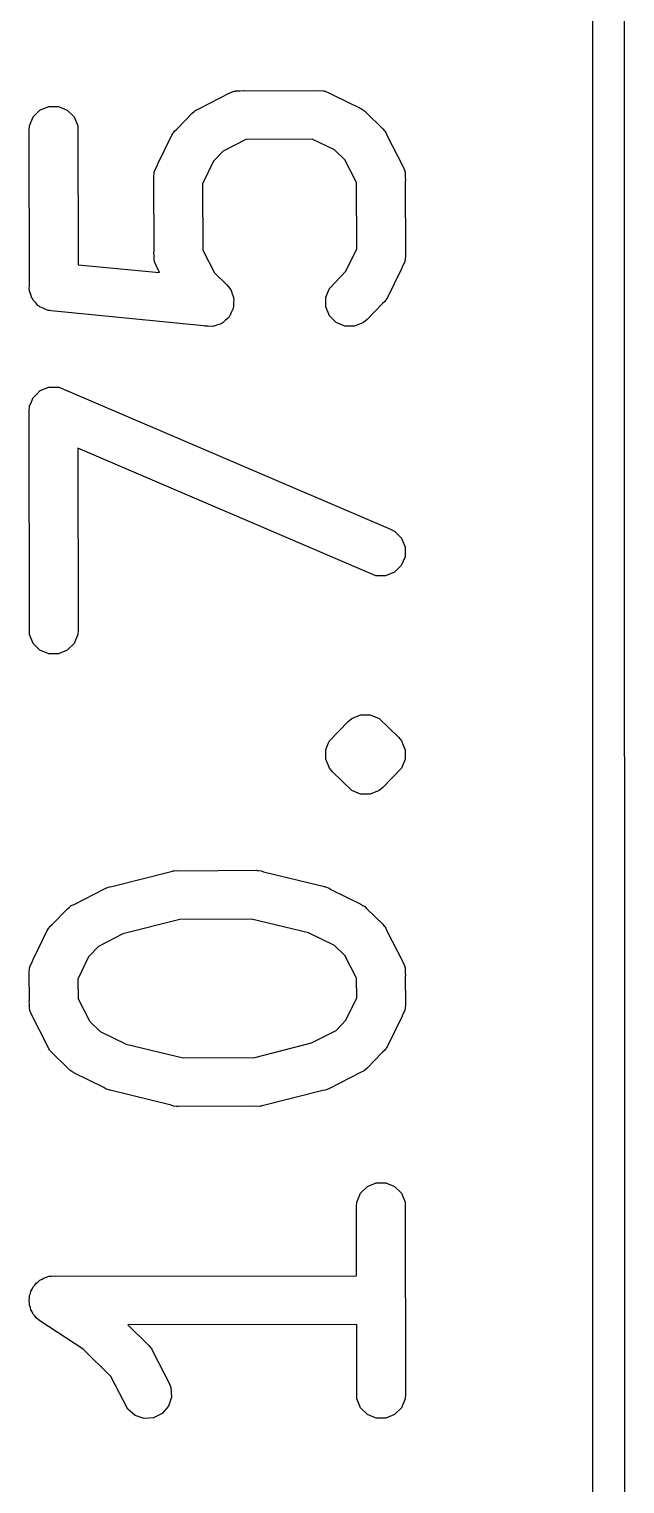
# Model space of a CAD drawing. Extents: x 1.72 to 6, y -6.81 to -0.58.
# Drawn here: x 5.9047 to 5.9764, y -4.3539 to -4.1791 of the extents above; entities that cross this region are included whole.
import ezdxf

# ---------------------------------------------------------------- set-up
doc = ezdxf.new("R2010")
doc.units = 0
doc.header["$MEASUREMENT"] = 0
doc.layers.add('BLACK', color=7, linetype='CONTINUOUS')

msp = doc.modelspace()

# ---------------------------------------------------------------- linework, layer by layer
at = {"layer": 'BLACK', "linetype": 'CONTINUOUS'}
for p, q in [((5.97259, -6.38993), (5.97244, -2.04518)), ((5.97623, -2.04511), (5.97638, -6.38986)), ((5.92512, -4.18867), (5.92885, -4.18676)), ((5.92885, -4.18676), (5.92939, -4.18655)), ((5.92939, -4.18655), (5.92949, -4.18654)), ((5.92949, -4.18654), (5.92959, -4.1865)), ((5.92959, -4.1865), (5.93011, -4.1865)), ((5.93011, -4.1865), (5.93054, -4.18647)), ((5.93054, -4.18647), (5.93062, -4.1865)), ((5.93062, -4.1865), (5.93954, -4.18645)), ((5.93954, -4.18645), (5.94012, -4.1865)), ((5.94012, -4.1865), (5.94022, -4.18654)), ((5.94022, -4.18654), (5.94032, -4.18655)), ((5.94032, -4.18655), (5.94083, -4.1868)), ((5.94083, -4.1868), (5.94118, -4.18694)), ((5.94118, -4.18694), (5.94123, -4.18699)), ((5.94123, -4.18699), (5.94461, -4.18863)), ((5.90521, -4.18963), (5.90603, -4.18882)), ((5.90603, -4.18882), (5.90709, -4.18838)), ((5.90709, -4.18838), (5.90825, -4.18838)), ((5.90825, -4.18838), (5.90931, -4.18882)), ((5.90931, -4.18882), (5.91013, -4.18963)), ((5.92247, -4.19112), (5.92433, -4.18919)), ((5.92433, -4.18919), (5.92456, -4.189)), ((5.92456, -4.189), (5.92461, -4.18894)), ((5.92461, -4.18894), (5.92466, -4.18891)), ((5.92466, -4.18891), (5.92478, -4.18882)), ((5.92478, -4.18882), (5.92512, -4.18867)), ((5.94461, -4.18863), (5.94486, -4.18879)), ((5.94486, -4.18879), (5.94493, -4.18882)), ((5.94493, -4.18882), (5.94498, -4.18886)), ((5.94498, -4.18886), (5.9451, -4.18894)), ((5.9451, -4.18894), (5.94532, -4.1892)), ((5.94532, -4.1892), (5.94725, -4.19106)), ((5.90472, -4.19127), (5.90477, -4.1907)), ((5.90477, -4.1907), (5.90521, -4.18963)), ((5.91013, -4.18963), (5.91057, -4.1907)), ((5.91057, -4.1907), (5.91062, -4.2074)), ((5.90477, -4.2099), (5.90472, -4.19127)), ((5.92026, -4.19521), (5.9219, -4.19183)), ((5.9219, -4.19183), (5.92206, -4.19158)), ((5.92206, -4.19158), (5.92209, -4.19151)), ((5.92209, -4.19151), (5.92213, -4.19146)), ((5.92213, -4.19146), (5.92221, -4.19134)), ((5.92221, -4.19134), (5.92247, -4.19112)), ((5.93078, -4.19235), (5.92807, -4.19374)), ((5.93876, -4.1923), (5.93078, -4.19235)), ((5.94146, -4.19361), (5.93876, -4.1923)), ((5.94725, -4.19106), (5.94744, -4.19129)), ((5.94744, -4.19129), (5.9475, -4.19134)), ((5.9475, -4.19134), (5.94753, -4.19139)), ((5.94753, -4.19139), (5.94762, -4.19151)), ((5.94762, -4.19151), (5.94776, -4.19185)), ((5.94776, -4.19185), (5.94968, -4.19558)), ((5.92807, -4.19374), (5.92688, -4.19497)), ((5.9427, -4.1948), (5.94146, -4.19361)), ((5.91977, -4.19632), (5.91981, -4.19622)), ((5.91981, -4.19622), (5.91982, -4.19612)), ((5.91982, -4.19612), (5.92007, -4.19561)), ((5.92007, -4.19561), (5.92021, -4.19526)), ((5.92021, -4.19526), (5.92026, -4.19521)), ((5.92688, -4.19497), (5.92557, -4.19768)), ((5.94409, -4.19751), (5.9427, -4.1948)), ((5.94968, -4.19558), (5.94989, -4.19612)), ((5.94989, -4.19612), (5.9499, -4.19622)), ((5.9499, -4.19622), (5.94994, -4.19632)), ((5.91972, -4.1969), (5.91977, -4.19632)), ((5.91977, -4.20582), (5.91972, -4.1969)), ((5.92557, -4.19768), (5.92562, -4.20566)), ((5.94414, -4.20549), (5.94409, -4.19751)), ((5.94994, -4.19632), (5.94994, -4.19684)), ((5.94994, -4.19684), (5.94997, -4.19727)), ((5.94997, -4.19727), (5.94994, -4.19735)), ((5.94994, -4.19735), (5.94999, -4.20627)), ((5.91974, -4.2059), (5.91977, -4.20582)), ((5.91977, -4.20633), (5.91974, -4.2059)), ((5.91977, -4.20685), (5.91977, -4.20633)), ((5.92562, -4.20566), (5.92701, -4.20836)), ((5.94283, -4.20819), (5.94414, -4.20549)), ((5.94999, -4.20627), (5.94994, -4.20685)), ((5.91062, -4.2074), (5.92042, -4.20835)), ((5.91981, -4.20695), (5.91977, -4.20685)), ((5.91982, -4.20705), (5.91981, -4.20695)), ((5.92003, -4.20759), (5.91982, -4.20705)), ((5.92042, -4.20835), (5.92003, -4.20759)), ((5.92701, -4.20836), (5.92851, -4.20981)), ((5.94084, -4.21025), (5.94283, -4.20819)), ((5.94945, -4.20796), (5.94781, -4.21134)), ((5.9495, -4.20791), (5.94945, -4.20796)), ((5.94964, -4.20756), (5.9495, -4.20791)), ((5.94989, -4.20705), (5.94964, -4.20756)), ((5.9499, -4.20695), (5.94989, -4.20705)), ((5.94994, -4.20685), (5.9499, -4.20695)), ((5.90473, -4.21031), (5.90477, -4.2099)), ((5.92851, -4.20981), (5.92887, -4.21025)), ((5.90477, -4.21045), (5.90473, -4.21031)), ((5.90477, -4.2106), (5.90477, -4.21045)), ((5.90494, -4.211), (5.90477, -4.2106)), ((5.90506, -4.21141), (5.90494, -4.211)), ((5.90516, -4.21152), (5.90506, -4.21141)), ((5.90521, -4.21166), (5.90516, -4.21152)), ((5.90552, -4.21197), (5.90521, -4.21166)), ((5.90579, -4.2123), (5.90552, -4.21197)), ((5.92887, -4.21025), (5.92893, -4.21039)), ((5.92893, -4.21039), (5.92902, -4.21051)), ((5.92902, -4.21051), (5.92915, -4.21092)), ((5.92915, -4.21092), (5.92931, -4.21132)), ((5.92931, -4.21132), (5.92931, -4.21147)), ((5.92931, -4.21147), (5.92936, -4.21161)), ((5.92936, -4.21161), (5.92931, -4.21204)), ((5.94039, -4.21132), (5.94084, -4.21025)), ((5.94039, -4.21247), (5.94039, -4.21132)), ((5.9475, -4.21183), (5.94724, -4.21205)), ((5.94758, -4.21171), (5.9475, -4.21183)), ((5.94762, -4.21166), (5.94758, -4.21171)), ((5.94765, -4.21159), (5.94762, -4.21166)), ((5.94781, -4.21134), (5.94765, -4.21159)), ((5.90592, -4.21237), (5.90579, -4.2123)), ((5.90603, -4.21248), (5.90592, -4.21237)), ((5.90643, -4.21264), (5.90603, -4.21248)), ((5.90681, -4.21284), (5.90643, -4.21264)), ((5.90703, -4.21289), (5.90681, -4.21284)), ((5.90709, -4.21292), (5.90703, -4.21289)), ((5.90717, -4.21292), (5.90709, -4.21292)), ((5.90738, -4.21296), (5.90717, -4.21292)), ((5.92571, -4.21474), (5.90738, -4.21296)), ((5.92877, -4.21364), (5.9287, -4.21377)), ((5.92887, -4.21354), (5.92877, -4.21364)), ((5.92904, -4.21314), (5.92887, -4.21354)), ((5.92924, -4.21276), (5.92904, -4.21314)), ((5.92926, -4.21261), (5.92924, -4.21276)), ((5.92931, -4.21247), (5.92926, -4.21261)), ((5.92931, -4.21204), (5.92931, -4.21247)), ((5.94084, -4.21354), (5.94039, -4.21247)), ((5.94165, -4.21435), (5.94084, -4.21354)), ((5.94724, -4.21205), (5.94538, -4.21398)), ((5.92584, -4.21479), (5.92571, -4.21474)), ((5.92626, -4.21479), (5.92584, -4.21479)), ((5.9267, -4.21483), (5.92626, -4.21479)), ((5.92685, -4.21479), (5.9267, -4.21483)), ((5.92699, -4.21479), (5.92685, -4.21479)), ((5.92739, -4.21463), (5.92699, -4.21479)), ((5.92781, -4.2145), (5.92739, -4.21463)), ((5.92792, -4.21441), (5.92781, -4.2145)), ((5.92806, -4.21435), (5.92792, -4.21441)), ((5.92836, -4.21405), (5.92806, -4.21435)), ((5.9287, -4.21377), (5.92836, -4.21405)), ((5.94271, -4.21479), (5.94165, -4.21435)), ((5.94387, -4.21479), (5.94271, -4.21479)), ((5.94493, -4.21435), (5.94387, -4.21479)), ((5.94538, -4.21398), (5.94493, -4.21435)), ((5.90606, -4.22254), (5.90658, -4.22234)), ((5.90658, -4.22234), (5.90709, -4.22212)), ((5.90709, -4.22212), (5.90711, -4.22212)), ((5.90711, -4.22212), (5.90713, -4.22212)), ((5.90713, -4.22212), (5.90769, -4.22212)), ((5.90769, -4.22212), (5.90825, -4.22212)), ((5.90825, -4.22212), (5.90826, -4.22213)), ((5.90826, -4.22213), (5.90828, -4.22213)), ((5.90828, -4.22213), (5.90886, -4.22238)), ((5.90886, -4.22238), (5.90931, -4.22256)), ((5.90478, -4.22441), (5.905, -4.22389)), ((5.905, -4.22389), (5.90521, -4.22338)), ((5.90521, -4.22338), (5.90523, -4.22337)), ((5.90523, -4.22337), (5.90524, -4.22335)), ((5.90524, -4.22335), (5.90564, -4.22296)), ((5.90564, -4.22296), (5.90603, -4.22256)), ((5.90603, -4.22256), (5.90605, -4.22256)), ((5.90605, -4.22256), (5.90606, -4.22254)), ((5.90931, -4.22256), (5.90932, -4.22257)), ((5.90932, -4.22257), (5.9482, -4.23918)), ((5.90472, -4.22502), (5.90477, -4.22444)), ((5.90477, -4.25184), (5.90472, -4.22502)), ((5.90477, -4.22444), (5.90478, -4.22443)), ((5.90478, -4.22443), (5.90478, -4.22441)), ((5.94643, -4.24478), (5.91058, -4.22947)), ((5.91058, -4.22947), (5.91062, -4.25127)), ((5.9482, -4.23918), (5.94871, -4.23946)), ((5.94871, -4.23946), (5.94952, -4.24028)), ((5.94952, -4.24028), (5.94994, -4.24135)), ((5.94994, -4.24135), (5.94993, -4.2425)), ((5.94993, -4.2425), (5.94948, -4.24356)), ((5.94758, -4.24479), (5.94643, -4.24478)), ((5.94865, -4.24437), (5.94758, -4.24479)), ((5.94948, -4.24356), (5.94865, -4.24437)), ((5.90521, -4.25291), (5.90477, -4.25184)), ((5.91057, -4.25184), (5.91013, -4.25291)), ((5.91062, -4.25127), (5.91057, -4.25184)), ((5.90603, -4.25372), (5.90521, -4.25291)), ((5.90709, -4.25416), (5.90603, -4.25372)), ((5.90931, -4.25372), (5.90825, -4.25416)), ((5.91013, -4.25291), (5.90931, -4.25372)), ((5.90825, -4.25416), (5.90709, -4.25416)), ((5.94084, -4.26462), (5.94308, -4.2623)), ((5.94308, -4.2623), (5.94352, -4.26193)), ((5.94352, -4.26193), (5.94459, -4.26149)), ((5.94459, -4.26149), (5.94574, -4.26149)), ((5.94574, -4.26149), (5.94681, -4.26193)), ((5.94681, -4.26193), (5.94681, -4.26193)), ((5.94681, -4.26193), (5.94913, -4.26418)), ((5.94913, -4.26418), (5.9495, -4.26462)), ((5.94039, -4.26569), (5.94069, -4.26496)), ((5.94039, -4.26684), (5.94039, -4.26569)), ((5.94069, -4.26496), (5.94084, -4.26462)), ((5.94084, -4.26462), (5.94084, -4.26462)), ((5.9495, -4.26462), (5.94964, -4.26496)), ((5.94964, -4.26496), (5.94994, -4.26569)), ((5.94994, -4.26569), (5.94994, -4.26684)), ((5.94084, -4.2679), (5.94039, -4.26684)), ((5.9412, -4.26835), (5.94084, -4.2679)), ((5.94084, -4.2679), (5.94084, -4.2679)), ((5.9495, -4.2679), (5.94725, -4.27023)), ((5.94994, -4.26684), (5.9495, -4.2679)), ((5.94352, -4.27059), (5.9412, -4.26835)), ((5.94459, -4.27103), (5.94352, -4.27059)), ((5.94574, -4.27103), (5.94459, -4.27103)), ((5.94681, -4.27059), (5.94574, -4.27103)), ((5.94725, -4.27023), (5.94681, -4.27059)), ((5.91468, -4.28214), (5.92195, -4.28027)), ((5.92195, -4.28027), (5.92205, -4.28026)), ((5.92205, -4.28026), (5.92209, -4.28024)), ((5.92209, -4.28024), (5.92217, -4.28024)), ((5.92217, -4.28024), (5.92252, -4.28019)), ((5.92252, -4.28019), (5.92285, -4.28024)), ((5.92285, -4.28024), (5.93204, -4.28018)), ((5.93204, -4.28018), (5.93214, -4.28019)), ((5.93214, -4.28019), (5.93219, -4.28019)), ((5.93219, -4.28019), (5.93226, -4.28021)), ((5.93226, -4.28021), (5.93262, -4.28024)), ((5.93262, -4.28024), (5.93292, -4.28037)), ((5.93292, -4.28037), (5.94026, -4.28215)), ((5.91013, -4.28429), (5.91385, -4.28237)), ((5.91385, -4.28237), (5.91389, -4.28235)), ((5.91389, -4.28235), (5.91391, -4.28234)), ((5.91391, -4.28234), (5.91396, -4.28233)), ((5.91396, -4.28233), (5.91439, -4.28216)), ((5.91439, -4.28216), (5.91468, -4.28214)), ((5.94026, -4.28215), (5.9403, -4.28216)), ((5.9403, -4.28216), (5.94032, -4.28216)), ((5.94032, -4.28216), (5.94037, -4.28219)), ((5.94037, -4.28219), (5.9408, -4.28234)), ((5.9408, -4.28234), (5.94102, -4.2825)), ((5.94102, -4.2825), (5.94461, -4.28424)), ((5.90747, -4.28673), (5.90933, -4.2848)), ((5.90933, -4.2848), (5.90956, -4.28461)), ((5.90956, -4.28461), (5.90961, -4.28455)), ((5.90961, -4.28455), (5.90966, -4.28452)), ((5.90966, -4.28452), (5.90978, -4.28443)), ((5.90978, -4.28443), (5.91013, -4.28429)), ((5.94461, -4.28424), (5.94486, -4.2844)), ((5.94486, -4.2844), (5.94493, -4.28443)), ((5.94493, -4.28443), (5.94498, -4.28448)), ((5.94498, -4.28448), (5.9451, -4.28455)), ((5.9451, -4.28455), (5.94532, -4.28481)), ((5.94532, -4.28481), (5.94725, -4.28667)), ((5.90706, -4.28719), (5.90709, -4.28712)), ((5.90709, -4.28712), (5.90713, -4.28707)), ((5.90713, -4.28707), (5.90721, -4.28695)), ((5.90721, -4.28695), (5.90747, -4.28673)), ((5.92283, -4.28609), (5.91601, -4.28784)), ((5.93148, -4.28604), (5.92283, -4.28609)), ((5.93831, -4.2877), (5.93148, -4.28604)), ((5.94725, -4.28667), (5.94744, -4.2869)), ((5.94744, -4.2869), (5.9475, -4.28695)), ((5.9475, -4.28695), (5.94753, -4.28701)), ((5.94753, -4.28701), (5.94762, -4.28712)), ((5.94762, -4.28712), (5.94776, -4.28747)), ((5.90526, -4.29082), (5.9069, -4.28744)), ((5.9069, -4.28744), (5.90706, -4.28719)), ((5.91601, -4.28784), (5.91308, -4.28935)), ((5.94146, -4.28923), (5.93831, -4.2877)), ((5.94776, -4.28747), (5.94968, -4.29119)), ((5.91188, -4.29059), (5.91058, -4.29327)), ((5.91308, -4.28935), (5.91188, -4.29059)), ((5.9427, -4.29042), (5.94146, -4.28923)), ((5.9441, -4.29313), (5.9427, -4.29042)), ((5.90472, -4.29251), (5.90477, -4.29193)), ((5.90477, -4.29193), (5.90481, -4.29184)), ((5.90481, -4.29184), (5.90482, -4.29173)), ((5.90482, -4.29173), (5.90507, -4.29122)), ((5.90507, -4.29122), (5.90521, -4.29087)), ((5.90521, -4.29087), (5.90526, -4.29082)), ((5.94968, -4.29119), (5.94989, -4.29173)), ((5.94989, -4.29173), (5.9499, -4.29184)), ((5.9499, -4.29184), (5.94994, -4.29193)), ((5.94994, -4.29193), (5.94994, -4.29251)), ((5.90476, -4.29583), (5.90472, -4.29251)), ((5.91058, -4.29327), (5.91061, -4.29564)), ((5.94413, -4.2955), (5.9441, -4.29313)), ((5.94994, -4.29251), (5.94997, -4.29288)), ((5.94997, -4.29288), (5.94995, -4.29294)), ((5.94995, -4.29294), (5.94999, -4.29626)), ((5.90474, -4.29589), (5.90476, -4.29583)), ((5.90477, -4.29626), (5.90474, -4.29589)), ((5.91061, -4.29564), (5.91201, -4.29835)), ((5.94283, -4.29818), (5.94413, -4.2955)), ((5.90477, -4.29684), (5.90477, -4.29626)), ((5.90481, -4.29693), (5.90477, -4.29684)), ((5.90482, -4.29704), (5.90481, -4.29693)), ((5.90503, -4.29758), (5.90482, -4.29704)), ((5.90695, -4.3013), (5.90503, -4.29758)), ((5.94964, -4.29755), (5.9495, -4.2979)), ((5.94989, -4.29704), (5.94964, -4.29755)), ((5.9499, -4.29693), (5.94989, -4.29704)), ((5.94994, -4.29684), (5.9499, -4.29693)), ((5.94999, -4.29626), (5.94994, -4.29684)), ((5.91201, -4.29835), (5.91325, -4.29954)), ((5.94163, -4.29942), (5.94283, -4.29818)), ((5.94945, -4.29795), (5.94781, -4.30133)), ((5.9495, -4.2979), (5.94945, -4.29795)), ((5.91325, -4.29954), (5.9164, -4.30107)), ((5.9164, -4.30107), (5.92323, -4.30273)), ((5.93188, -4.30268), (5.9387, -4.30093)), ((5.9387, -4.30093), (5.94163, -4.29942)), ((5.90709, -4.30165), (5.90695, -4.3013)), ((5.90718, -4.30176), (5.90709, -4.30165)), ((5.90721, -4.30182), (5.90718, -4.30176)), ((5.90727, -4.30187), (5.90721, -4.30182)), ((5.90746, -4.3021), (5.90727, -4.30187)), ((5.90939, -4.30396), (5.90746, -4.3021)), ((5.92323, -4.30273), (5.93188, -4.30268)), ((5.94724, -4.30204), (5.94538, -4.30397)), ((5.9475, -4.30182), (5.94724, -4.30204)), ((5.94758, -4.3017), (5.9475, -4.30182)), ((5.94762, -4.30165), (5.94758, -4.3017)), ((5.94765, -4.30158), (5.94762, -4.30165)), ((5.94781, -4.30133), (5.94765, -4.30158)), ((5.90961, -4.30422), (5.90939, -4.30396)), ((5.90973, -4.30429), (5.90961, -4.30422)), ((5.90978, -4.30434), (5.90973, -4.30429)), ((5.90985, -4.30437), (5.90978, -4.30434)), ((5.9101, -4.30453), (5.90985, -4.30437)), ((5.91369, -4.30627), (5.9101, -4.30453)), ((5.94458, -4.30448), (5.94086, -4.3064)), ((5.94493, -4.30434), (5.94458, -4.30448)), ((5.94505, -4.30425), (5.94493, -4.30434)), ((5.9451, -4.30422), (5.94505, -4.30425)), ((5.94515, -4.30416), (5.9451, -4.30422)), ((5.94538, -4.30397), (5.94515, -4.30416)), ((5.91391, -4.30643), (5.91369, -4.30627)), ((5.91434, -4.30658), (5.91391, -4.30643)), ((5.91439, -4.30661), (5.91434, -4.30658)), ((5.91441, -4.30661), (5.91439, -4.30661)), ((5.91445, -4.30662), (5.91441, -4.30661)), ((5.92179, -4.3084), (5.91445, -4.30662)), ((5.94003, -4.30663), (5.93276, -4.3085)), ((5.94032, -4.30661), (5.94003, -4.30663)), ((5.94075, -4.30644), (5.94032, -4.30661)), ((5.9408, -4.30643), (5.94075, -4.30644)), ((5.94082, -4.30642), (5.9408, -4.30643)), ((5.94086, -4.3064), (5.94082, -4.30642)), ((5.92209, -4.30853), (5.92179, -4.3084)), ((5.92245, -4.30856), (5.92209, -4.30853)), ((5.92252, -4.30858), (5.92245, -4.30856)), ((5.92257, -4.30858), (5.92252, -4.30858)), ((5.92267, -4.30859), (5.92257, -4.30858)), ((5.93186, -4.30853), (5.92267, -4.30859)), ((5.93219, -4.30858), (5.93186, -4.30853)), ((5.93254, -4.30853), (5.93219, -4.30858)), ((5.93262, -4.30853), (5.93254, -4.30853)), ((5.93266, -4.30851), (5.93262, -4.30853)), ((5.93276, -4.3085), (5.93266, -4.30851)), ((5.94459, -4.31899), (5.9454, -4.31818)), ((5.9454, -4.31818), (5.94646, -4.31774)), ((5.94646, -4.31774), (5.94762, -4.31774)), ((5.94762, -4.31774), (5.94868, -4.31818)), ((5.94868, -4.31818), (5.9495, -4.31899)), ((5.94409, -4.32063), (5.94414, -4.32006)), ((5.94414, -4.32006), (5.94459, -4.31899)), ((5.9495, -4.31899), (5.94994, -4.32006)), ((5.94994, -4.32006), (5.94999, -4.34313)), ((5.94411, -4.32893), (5.94409, -4.32063)), ((5.90654, -4.32915), (5.90682, -4.3291)), ((5.90682, -4.3291), (5.90709, -4.32898)), ((5.90709, -4.32898), (5.90739, -4.32898)), ((5.90739, -4.32898), (5.90767, -4.32893)), ((5.90767, -4.32893), (5.90795, -4.32898)), ((5.90795, -4.32898), (5.94411, -4.32893)), ((5.90488, -4.33104), (5.90494, -4.33075)), ((5.90494, -4.33075), (5.9051, -4.33051)), ((5.9051, -4.33051), (5.90521, -4.33024)), ((5.90521, -4.33024), (5.90542, -4.33004)), ((5.90542, -4.33004), (5.90558, -4.32979)), ((5.90558, -4.32979), (5.90582, -4.32963)), ((5.90582, -4.32963), (5.90603, -4.32943)), ((5.90603, -4.32943), (5.9063, -4.32931)), ((5.9063, -4.32931), (5.90654, -4.32915)), ((5.90472, -4.33188), (5.90477, -4.3316)), ((5.90477, -4.33217), (5.90472, -4.33188)), ((5.90477, -4.3313), (5.90488, -4.33104)), ((5.90477, -4.3316), (5.90477, -4.3313)), ((5.90477, -4.33246), (5.90477, -4.33217)), ((5.90489, -4.33273), (5.90477, -4.33246)), ((5.90494, -4.33301), (5.90489, -4.33273)), ((5.9051, -4.33325), (5.90494, -4.33301)), ((5.90521, -4.33352), (5.9051, -4.33325)), ((5.90542, -4.33373), (5.90521, -4.33352)), ((5.90558, -4.33397), (5.90542, -4.33373)), ((5.90603, -4.33433), (5.90558, -4.33397)), ((5.90603, -4.33434), (5.90603, -4.33433)), ((5.91124, -4.33775), (5.90603, -4.33434)), ((5.90603, -4.33434), (5.90603, -4.33434)), ((5.90603, -4.33434), (5.90603, -4.33434)), ((5.94412, -4.33478), (5.91661, -4.33482)), ((5.91661, -4.33482), (5.91913, -4.33729)), ((5.94414, -4.3437), (5.94412, -4.33478)), ((5.91456, -4.34101), (5.91124, -4.33775)), ((5.91913, -4.33729), (5.91932, -4.33752)), ((5.91932, -4.33752), (5.91938, -4.33757)), ((5.91938, -4.33757), (5.91941, -4.33762)), ((5.91941, -4.33762), (5.9195, -4.33774)), ((5.9195, -4.33774), (5.91964, -4.33809)), ((5.91964, -4.33809), (5.92156, -4.34181)), ((5.91659, -4.34494), (5.91456, -4.34101)), ((5.92156, -4.34181), (5.92177, -4.34235)), ((5.92177, -4.34235), (5.92185, -4.3435)), ((5.92148, -4.34459), (5.92073, -4.34546)), ((5.92185, -4.3435), (5.92148, -4.34459)), ((5.94459, -4.34477), (5.94414, -4.3437)), ((5.9454, -4.34558), (5.94459, -4.34477)), ((5.9495, -4.34477), (5.94868, -4.34558)), ((5.94994, -4.3437), (5.9495, -4.34477)), ((5.94999, -4.34313), (5.94994, -4.3437)), ((5.91746, -4.34569), (5.91659, -4.34494)), ((5.91855, -4.34606), (5.91746, -4.34569)), ((5.9197, -4.34598), (5.91855, -4.34606)), ((5.92073, -4.34546), (5.9197, -4.34598)), ((5.94646, -4.34602), (5.9454, -4.34558)), ((5.94762, -4.34602), (5.94646, -4.34602)), ((5.94868, -4.34558), (5.94762, -4.34602))]:
    msp.add_line(p, q, dxfattribs=at)

doc.saveas('drawing.dxf')
